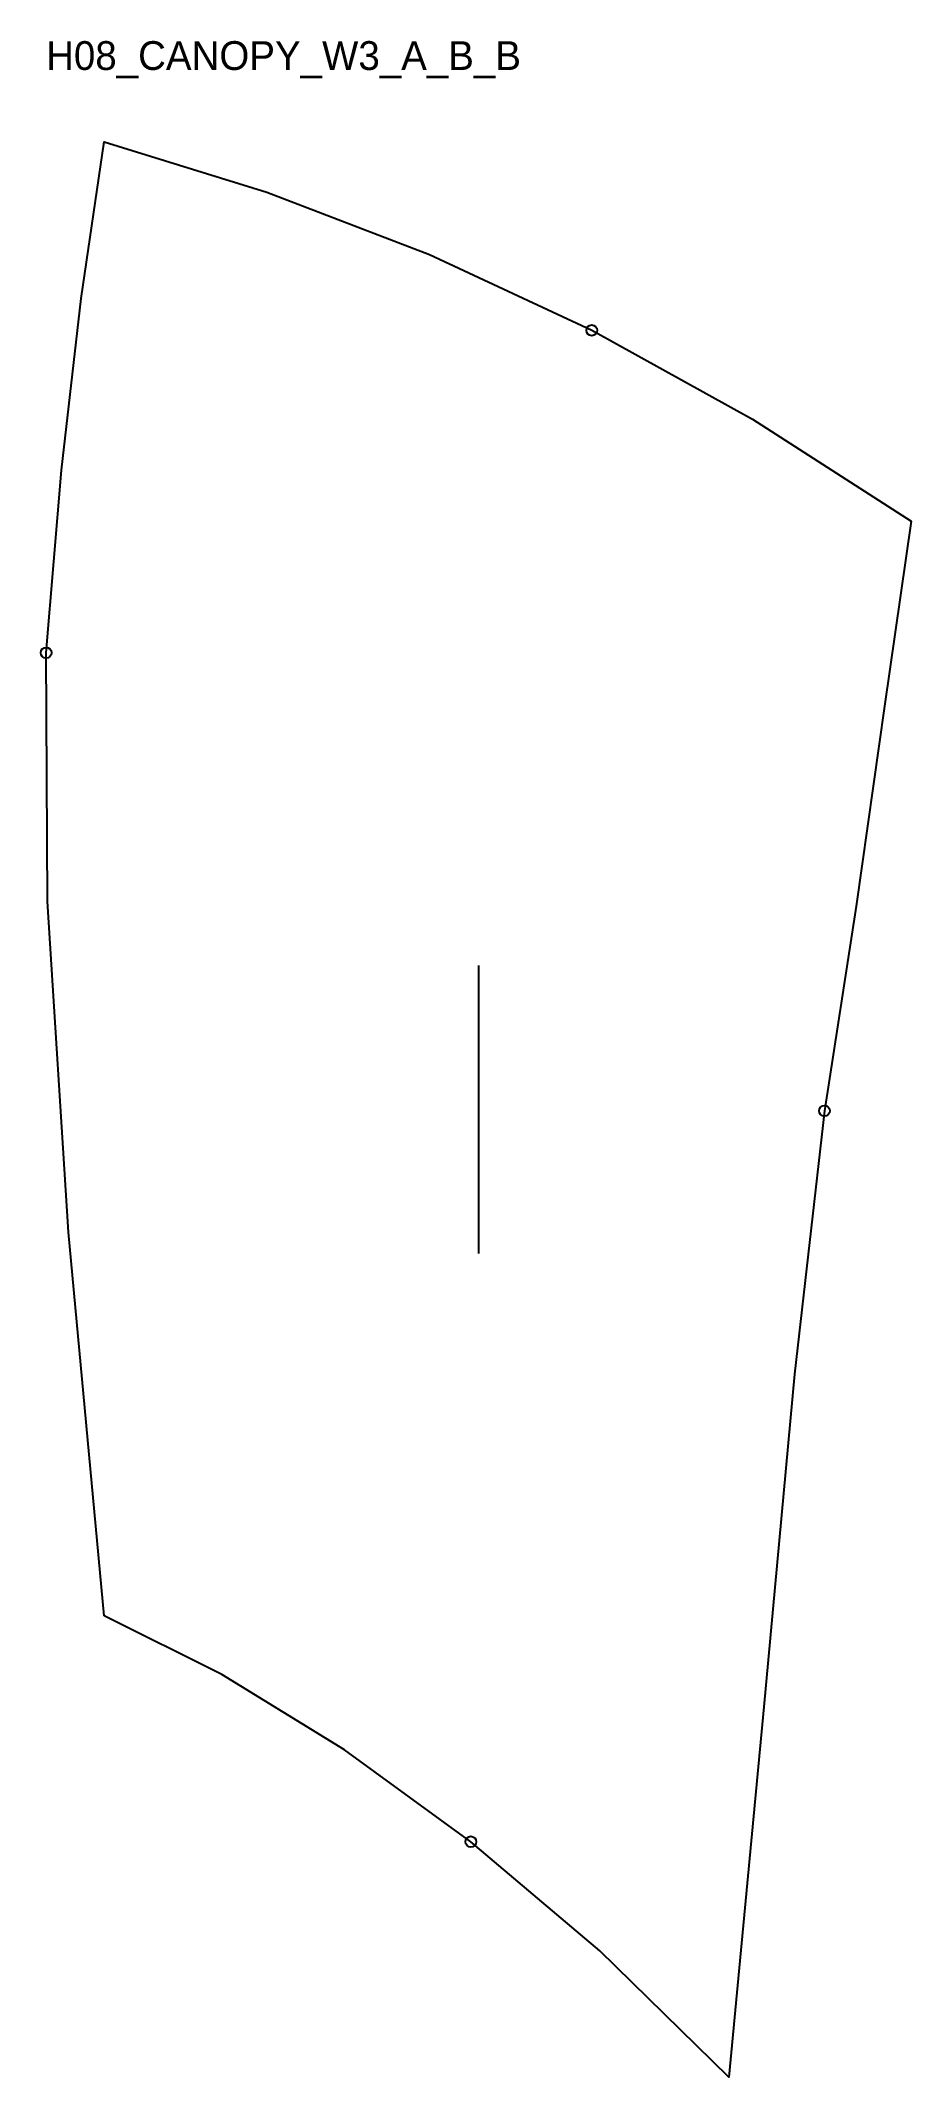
# Model space of a CAD drawing. Header units: millimetres. Extents: x -18 to 224, y -128 to 438.
import ezdxf

# ---------------------------------------------------------------- set-up
doc = ezdxf.new("R2010")
doc.units = ezdxf.units.MM
for name, color, linetype in [('CUT', 1, 'Continuous'), ('GRAIN', 3, 'Continuous'), ('ID', 7, 'Continuous'), ('NOTCH', 2, 'Continuous'), ('SEAM', 5, 'Continuous')]:
    doc.layers.add(name, color=color, linetype=linetype)

msp = doc.modelspace()

# ---------------------------------------------------------------- linework, layer by layer
at = {"layer": 'CUT'}
msp.add_lwpolyline([(0, 0), (-9.91, 106.66), (-15.76, 198.45), (-16.1, 267.6), (-11.81, 318.3), (-6.35, 366), (0, 409.51), (45.22, 395.58), (90.48, 378.2), (135.57, 357.18), (180.29, 332.48), (224.4, 304.12), (216.96, 252.78), (209.1, 197.22), (200.27, 140.33), (191.98, 67.13), (183.37, -25.28), (173.71, -128.18), (137.8, -93.01), (101.98, -62.73), (66.84, -37.18), (32.75, -16.31), (0, 0)], close=True, dxfattribs=at)
at = {"layer": 'GRAIN'}
msp.add_line((104.15, 100.67), (104.15, 180.67), dxfattribs=at)
at = {"layer": 'NOTCH'}
for centre in [(135.57, 357.18), (-16.1, 267.6), (200.27, 140.33), (101.98, -62.73)]:
    msp.add_circle(centre, 1.5, dxfattribs=at)
at = {"layer": 'SEAM'}
msp.add_lwpolyline([(0, 0), (-9.91, 106.66), (-15.76, 198.45), (-16.1, 267.6), (-11.81, 318.3), (-6.35, 366), (0, 409.51), (45.22, 395.58), (90.48, 378.2), (135.57, 357.18), (180.29, 332.48), (224.4, 304.12), (216.96, 252.78), (209.1, 197.22), (200.27, 140.33), (191.98, 67.13), (183.37, -25.28), (173.71, -128.18), (137.8, -93.01), (101.98, -62.73), (66.84, -37.18), (32.75, -16.31)], close=True, dxfattribs=at)

# ---------------------------------------------------------------- texts
at = {"layer": 'ID'}
msp.add_text('H08_CANOPY_W3_A_B_B', height=8, dxfattribs=at).set_placement((-16.1, 429.51))

doc.saveas('drawing.dxf')
